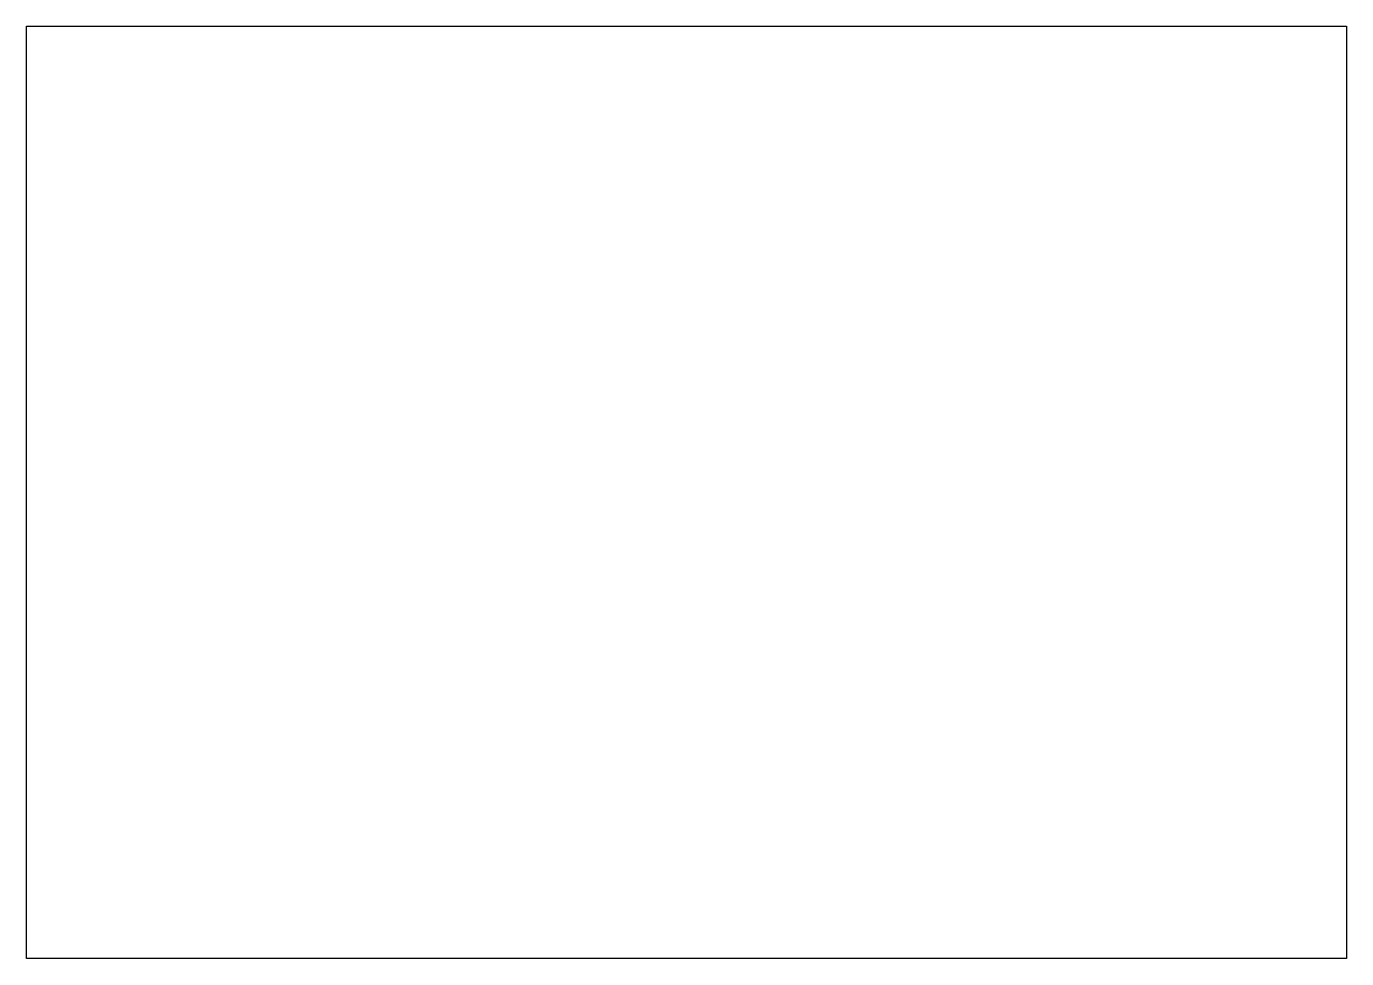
# Model space of a CAD drawing. Extents: x 6639676 to 6649676, y 789990 to 797054.
import ezdxf

# ---------------------------------------------------------------- set-up
doc = ezdxf.new("R2010")
doc.units = 0
picture_1 = doc.add_image_def('image1.jpg', size_in_pixel=(4967, 3509))

msp = doc.modelspace()

# ---------------------------------------------------------------- pictures from other files: only their frames are drawn
image = msp.add_image(picture_1, insert=(6639676, 789990), size_in_units=(10000, 7065))
image.dxf.flags = 7

doc.saveas('drawing.dxf')
